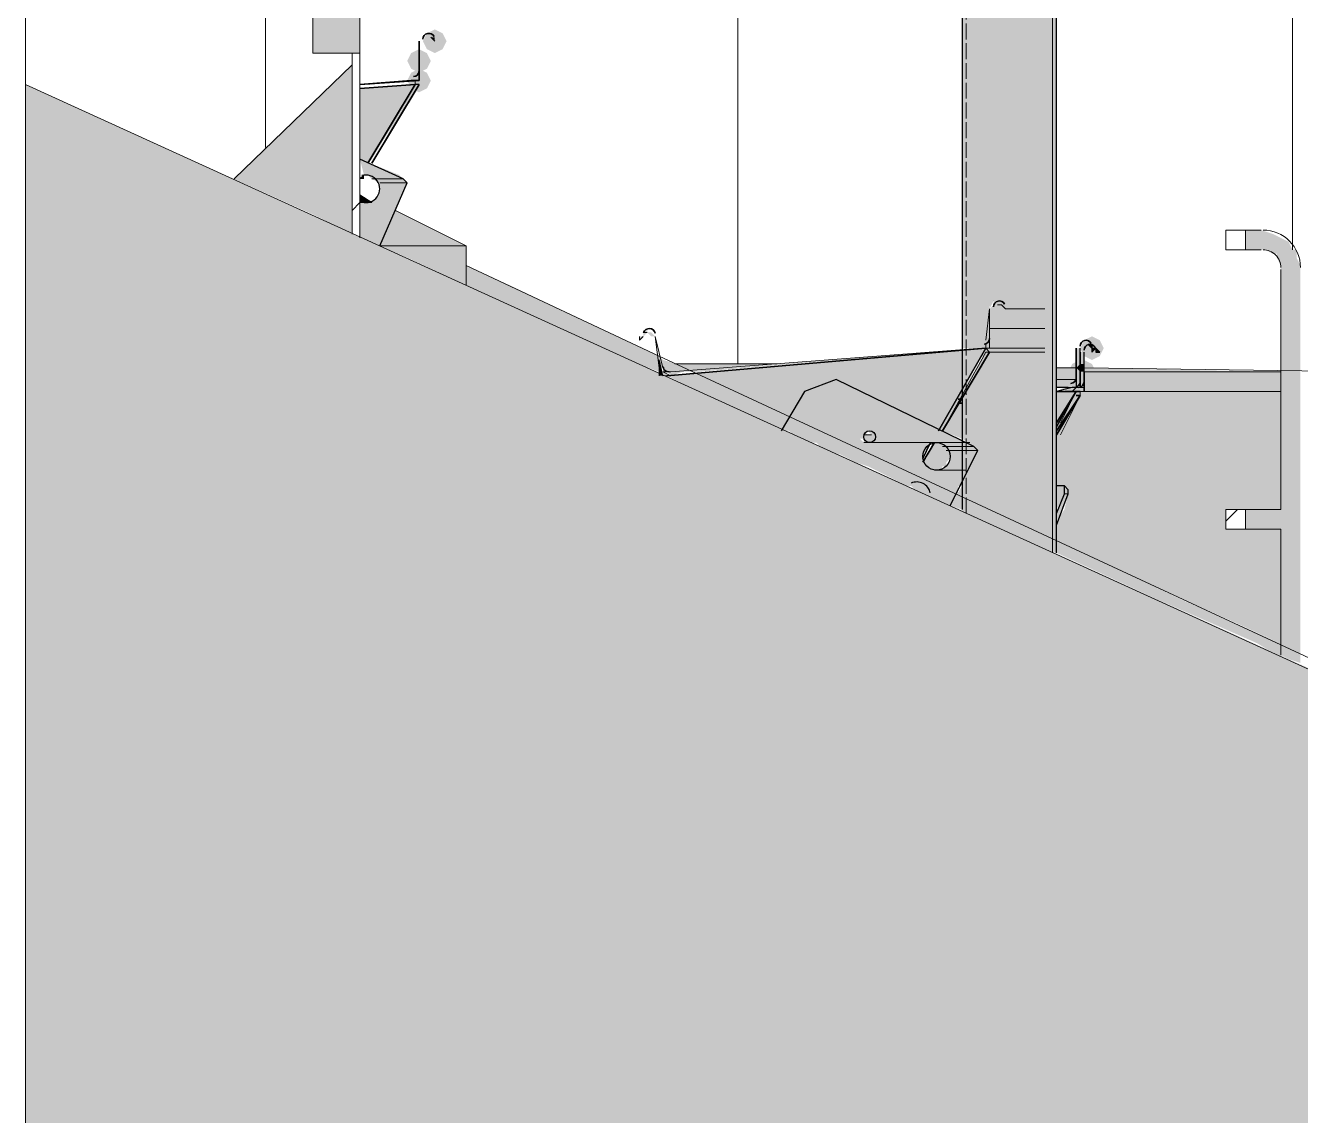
# Model space of a CAD drawing. Header units: millimetres. Extents: x -11345 to 411485, y -9810 to 73012.
# Drawn here: x 289930 to 291302, y 14903 to 16076 of the extents above; entities that cross this region are included whole.
import ezdxf

# ---------------------------------------------------------------- set-up
doc = ezdxf.new("R2010")
doc.units = ezdxf.units.MM
doc.linetypes.add('PDF_IMPORT', pattern=[1, 0.8, -0.2])
for name, color, linetype, true_color in [('PDF _Антураж', 7, 'Continuous', 0xb7c0ca), ('PDF _Несущие колонны', 7, 'Continuous', 0x787878), ('PDF _Обобщенные модели', 7, 'Continuous', 0xb5bcbf), ('PDF _Ограждение', 7, 'Continuous', 0x7f7f7f), ('PDF _Стены штриховка поверхности', 7, 'Continuous', 0xcacbcc)]:
    doc.layers.add(name, color=color, linetype=linetype, true_color=true_color)
for name, color, linetype in [('PDF _Витраж', 7, 'Continuous'), ('PDF _Крыша штриховка', 7, 'Continuous'), ('PDF _Лестницы', 7, 'Continuous'), ('PDF _Линии', 7, 'Continuous'), ('PDF _Стены наружные', 7, 'Continuous'), ('PDF _Стены отделка', 7, 'Continuous'), ('PDF _Узлы', 7, 'Continuous')]:
    doc.layers.add(name, color=color, linetype=linetype)

msp = doc.modelspace()

# ---------------------------------------------------------------- hatches: boundary and pattern name
at = {"layer": 'PDF _Антураж', "transparency": 33554687}
for color, points in [(256, [(290632.68351, 15711.82003), (290649.61567, 15703.35395), (290725.81036, 15711.82003)]), (7, [(291068.68646, 15707.58699), (291068.68646, 15711.82003), (291064.45343, 15711.82003), (291060.22039, 15707.58699), (291064.45343, 15703.35395), (291068.68646, 15703.35395)])]:
    msp.add_hatch(color=color, dxfattribs=at).paths.add_polyline_path(points)
h = msp.add_hatch(color=256, dxfattribs=at)
h.paths.add_polyline_path([(291064.45343, 15690.65484), (291064.45343, 15703.35395), (291060.22039, 15686.4218), (291060.22039, 15682.18876), (291064.45343, 15682.18876), (291064.45343, 15677.95572), (291039.0552, 15635.62534), (291039.0552, 15580.59584), (291051.75431, 15576.3628), (291051.75431, 15572.12976), (291047.52127, 15555.19761), (291039.0552, 15542.49849), (291039.0552, 15521.3333), (291149.11419, 15470.53684), (291280.33838, 15411.2743), (291280.33838, 15534.03242), (291221.07584, 15534.03242), (291221.07584, 15555.19761), (291280.33838, 15555.19761), (291280.33838, 15703.35395), (291068.68646, 15707.58699), (291068.68646, 15703.35395)])
h.paths.add_polyline_path([(291060.22039, 15707.58699), (291039.0552, 15707.58699), (291039.0552, 15686.4218), (291060.22039, 15686.4218)])
at = {"layer": 'PDF _Витраж', "true_color": 0x383e42, "transparency": 33554559}
msp.add_hatch(color=250, dxfattribs=at).paths.add_polyline_path([(290289.80741, 16985.96457), (290239.01095, 16985.96457), (290239.01095, 16935.16811), (290264.40918, 16935.16811), (290264.40918, 16097.02652), (290239.01095, 16097.02652), (290239.01095, 16046.23006), (290289.80741, 16046.23006)])
at = {"layer": 'PDF _Лестницы', "true_color": 0xa0a8af, "transparency": 33554559}
msp.add_hatch(color=253, dxfattribs=at).paths.add_polyline_path([(290281.34133, 15851.51029), (290281.34133, 16033.53094), (290154.35018, 15910.77283), (290239.01095, 15872.67548)])
at = {"layer": 'PDF _Линии', "transparency": 33554559}
for points in [[(290382.93425, 16058.92917), (290378.70121, 16067.39525), (290370.23514, 16071.62829), (290361.76906, 16067.39525), (290357.53602, 16058.92917), (290361.76906, 16050.46309), (290370.23514, 16046.23006), (290378.70121, 16050.46309)], [(290366.0021, 16037.76398), (290361.76906, 16046.23006), (290353.30298, 16050.46309), (290344.83691, 16046.23006), (290340.60387, 16037.76398), (290344.83691, 16029.2979), (290353.30298, 16025.06486), (290361.76906, 16029.2979)], [(290366.0021, 16016.59879), (290361.76906, 16025.06486), (290353.30298, 16029.2979), (290344.83691, 16025.06486), (290340.60387, 16016.59879), (290344.83691, 16008.13271), (290353.30298, 16003.89967), (290361.76906, 16008.13271)], [(290366.0021, 16016.59879), (290361.76906, 16025.06486), (290353.30298, 16029.2979), (290344.83691, 16025.06486), (290340.60387, 16016.59879), (290344.83691, 16008.13271), (290353.30298, 16003.89967), (290361.76906, 16008.13271)], [(290979.79266, 15728.75218), (290975.55962, 15737.21826), (290967.09354, 15741.4513), (290958.62747, 15737.21826), (290954.39443, 15728.75218), (290958.62747, 15720.2861), (290967.09354, 15716.05307), (290975.55962, 15720.2861)], [(290979.79266, 15728.75218), (290975.55962, 15737.21826), (290967.09354, 15741.4513), (290958.62747, 15737.21826), (290954.39443, 15728.75218), (290958.62747, 15720.2861), (290967.09354, 15716.05307), (290975.55962, 15720.2861)], [(290979.79266, 15728.75218), (290975.55962, 15737.21826), (290967.09354, 15741.4513), (290958.62747, 15737.21826), (290954.39443, 15728.75218), (290958.62747, 15720.2861), (290967.09354, 15716.05307), (290975.55962, 15720.2861)], [(290979.79266, 15728.75218), (290975.55962, 15737.21826), (290967.09354, 15741.4513), (290958.62747, 15737.21826), (290954.39443, 15728.75218), (290958.62747, 15720.2861), (290967.09354, 15716.05307), (290975.55962, 15720.2861)], [(291089.85166, 15728.75218), (291085.61862, 15737.21826), (291077.15254, 15741.4513), (291068.68646, 15737.21826), (291064.45343, 15728.75218), (291068.68646, 15720.2861), (291077.15254, 15716.05307), (291085.61862, 15720.2861)], [(291077.15254, 15703.35395), (291072.9195, 15711.82003), (291064.45343, 15716.05307), (291055.98735, 15711.82003), (291051.75431, 15703.35395), (291055.98735, 15694.88787), (291064.45343, 15690.65484), (291072.9195, 15694.88787)], [(291081.38558, 15703.35395), (291077.15254, 15711.82003), (291068.68646, 15716.05307), (291060.22039, 15711.82003), (291055.98735, 15703.35395), (291060.22039, 15694.88787), (291068.68646, 15690.65484), (291077.15254, 15694.88787)], [(290950.16139, 15677.95572), (290945.92835, 15686.4218), (290937.46228, 15690.65484), (290928.9962, 15686.4218), (290924.76316, 15677.95572), (290928.9962, 15669.48964), (290937.46228, 15665.25661), (290945.92835, 15669.48964)], [(291072.9195, 15686.4218), (291068.68646, 15694.88787), (291060.22039, 15699.12091), (291051.75431, 15694.88787), (291047.52127, 15686.4218), (291051.75431, 15677.95572), (291060.22039, 15673.72268), (291068.68646, 15677.95572)], [(291072.9195, 15686.4218), (291068.68646, 15694.88787), (291060.22039, 15699.12091), (291051.75431, 15694.88787), (291047.52127, 15686.4218), (291051.75431, 15677.95572), (291060.22039, 15673.72268), (291068.68646, 15677.95572)], [(291072.9195, 15686.4218), (291068.68646, 15694.88787), (291060.22039, 15699.12091), (291051.75431, 15694.88787), (291047.52127, 15686.4218), (291051.75431, 15677.95572), (291060.22039, 15673.72268), (291068.68646, 15677.95572)], [(291072.9195, 15686.4218), (291068.68646, 15694.88787), (291060.22039, 15699.12091), (291051.75431, 15694.88787), (291047.52127, 15686.4218), (291051.75431, 15677.95572), (291060.22039, 15673.72268), (291068.68646, 15677.95572)], [(291072.9195, 15682.18876), (291068.68646, 15690.65484), (291060.22039, 15694.88787), (291051.75431, 15690.65484), (291047.52127, 15682.18876), (291051.75431, 15673.72268), (291060.22039, 15669.48964), (291068.68646, 15673.72268)], [(291077.15254, 15682.18876), (291072.9195, 15690.65484), (291064.45343, 15694.88787), (291055.98735, 15690.65484), (291051.75431, 15682.18876), (291055.98735, 15673.72268), (291064.45343, 15669.48964), (291072.9195, 15673.72268)], [(291077.15254, 15682.18876), (291072.9195, 15690.65484), (291064.45343, 15694.88787), (291055.98735, 15690.65484), (291051.75431, 15682.18876), (291055.98735, 15673.72268), (291064.45343, 15669.48964), (291072.9195, 15673.72268)], [(291077.15254, 15677.95572), (291072.9195, 15686.4218), (291064.45343, 15690.65484), (291055.98735, 15686.4218), (291051.75431, 15677.95572), (291055.98735, 15669.48964), (291064.45343, 15665.25661), (291072.9195, 15669.48964)]]:
    msp.add_hatch(color=256, dxfattribs=at).paths.add_polyline_path(points)
at = {"layer": 'PDF _Несущие колонны', "transparency": 33554559}
h = msp.add_hatch(color=256, dxfattribs=at)
h.paths.add_polyline_path([(290967.09354, 15732.98522), (290962.86051, 15732.98522), (290962.86051, 15724.51914), (290950.16139, 15699.12091), (290937.46228, 15677.95572), (290937.46228, 15631.3923), (290950.16139, 15622.92622), (290954.39443, 15618.69318), (290950.16139, 15610.22711), (290937.46228, 15584.82888), (290937.46228, 15550.96457), (290950.16139, 15546.73153), (291009.42393, 15521.3333), (291026.35608, 15512.86722), (291039.0552, 15508.63419), (291039.0552, 17853.73743), (290937.46228, 17853.73743), (290937.46228, 15728.75218), (290958.62747, 15728.75218), (290962.86051, 15732.98522), (290962.86051, 15737.21826), (290967.09354, 15775.3156), (290967.09354, 15779.54864), (290971.32658, 15779.54864), (290971.32658, 15775.3156), (290967.09354, 15771.08256)])
h.paths.add_polyline_path([(290979.79266, 15771.08256), (290979.79266, 15775.3156), (290984.0257, 15771.08256)], flags=0)
at = {"layer": 'PDF _Обобщенные модели', "true_color": 0x7f7f7f, "transparency": 33554559}
for points in [[(290370.23514, 16063.16221), (290366.0021, 16063.16221), (290370.23514, 16058.92917)], [(290294.04045, 15910.77283), (290294.04045, 15915.00587), (290289.80741, 15910.77283)], [(290615.75136, 15699.12091), (290611.51832, 15716.05307), (290611.51832, 15699.12091)], [(291047.52127, 15580.59584), (291039.0552, 15580.59584), (291039.0552, 15555.19761), (291047.52127, 15572.12976), (291039.0552, 15550.96457), (291039.0552, 15542.49849), (291043.28823, 15550.96457), (291051.75431, 15572.12976), (291051.75431, 15576.3628)]]:
    msp.add_hatch(color=8, dxfattribs=at).paths.add_polyline_path(points)
h = msp.add_hatch(color=8, dxfattribs=at)
h.paths.add_polyline_path([(290298.8782, 15928.3097), (290302.50652, 15931.93802), (290325.78823, 15970.03537), (290302.50652, 15927.70498), (290353.30298, 16012.36575), (290349.06995, 16012.36575), (290289.80741, 16008.13271), (290289.80741, 15931.93802), (290294.04045, 15915.00587), (290298.27348, 15915.00587), (290302.50652, 15910.77283), (290310.9726, 15906.53979), (290310.9726, 15898.07371), (290306.73956, 15889.60764), (290302.50652, 15885.3746), (290289.80741, 15885.3746), (290289.80741, 15847.27725), (290306.73956, 15838.81118), (290310.9726, 15838.81118), (290315.20564, 15847.27725), (290332.13779, 15885.3746), (290332.13779, 15889.60764), (290336.37083, 15898.07371), (290340.60387, 15906.53979), (290336.37083, 15910.77283), (290332.13779, 15915.00587)])
h.paths.add_polyline_path([(290302.50652, 16012.36575), (290323.67172, 16014.48227), (290353.30298, 16016.59879), (290336.37083, 16016.59879), (290289.80741, 16012.36575)])
h = msp.add_hatch(color=8, dxfattribs=at)
h.paths.add_polyline_path([(290594.58617, 15741.4513), (290590.35313, 15741.4513), (290590.35313, 15737.21826)])
h.paths.add_polyline_path([(290598.81921, 15745.68433), (290598.81921, 15749.91737), (290594.58617, 15745.68433), (290594.58617, 15741.4513)])
h.paths.add_polyline_path([(290603.05225, 15745.68433), (290598.81921, 15745.68433), (290603.05225, 15741.4513), (290607.28528, 15741.4513)])
h.paths.add_polyline_path([(290895.13189, 15605.99407), (290895.13189, 15614.46014), (290899.36493, 15618.69318), (290903.59797, 15627.15926), (290907.83101, 15627.15926), (290903.59797, 15622.92622), (290903.59797, 15618.69318), (290899.36493, 15610.22711)])
h.paths.add_polyline_path([(290827.40328, 15682.18876), (290899.36493, 15648.32445), (290901.48145, 15646.91344)], flags=0)
h.paths.add_polyline_path([(290840.10239, 15635.62534), (290835.86936, 15635.62534), (290833.75284, 15637.74186), (290835.86936, 15639.85838)], flags=0)
h.paths.add_polyline_path([(290831.63632, 15627.15926), (290827.40328, 15631.3923), (290831.63632, 15631.3923)], flags=0)
h.paths.add_polyline_path([(290916.29708, 15597.52799), (290916.29708, 15601.76103), (290920.53012, 15601.76103), (290920.53012, 15605.99407), (290924.76316, 15610.22711), (290920.53012, 15601.76103)], flags=0)
h.paths.add_polyline_path([(290903.59797, 15567.89672), (290924.76316, 15559.43065), (290928.9962, 15567.89672), (290931.11272, 15570.01324), (290924.76316, 15559.43065), (290937.46228, 15555.19761), (290937.46228, 15580.59584), (290933.22924, 15573.54077), (290933.22924, 15580.59584), (290937.46228, 15580.59584), (290941.69531, 15597.52799), (290945.92835, 15601.76103), (290954.39443, 15618.69318), (290945.92835, 15627.15926), (290941.69531, 15627.15926), (290933.22924, 15631.3923), (290924.76316, 15635.62534), (290923.35215, 15637.03635), (290937.46228, 15631.3923), (290937.46228, 15669.48964), (290933.22924, 15669.48964), (290916.29708, 15639.85838), (290962.86051, 15724.51914), (290937.46228, 15682.18876), (290913.00472, 15641.42617), (290912.87809, 15641.48647), (290916.29708, 15648.32445), (290937.46228, 15682.18876), (290941.69531, 15694.88787), (290945.92835, 15699.12091), (290962.64343, 15728.37229), (290967.09354, 15728.75218), (290962.86051, 15728.75218), (290625.699, 15699.61477), (290636.91655, 15703.35395), (290619.9844, 15703.35395), (290623.88072, 15699.45763), (290619.9844, 15699.12091), (290628.45048, 15694.88787), (290653.84871, 15682.18876), (290725.81036, 15648.32445), (290742.74251, 15639.85838), (290751.20859, 15639.85838), (290755.44163, 15635.62534), (290763.9077, 15631.3923), (290772.37378, 15627.15926), (290780.83986, 15627.15926), (290789.30593, 15618.69318), (290806.23809, 15614.46014), (290823.17024, 15605.99407), (290835.86936, 15601.76103), (290844.33543, 15597.52799), (290878.19974, 15580.59584), (290882.43278, 15580.59584), (290886.66582, 15576.3628), (290899.36493, 15567.89672)], flags=0)
h.paths.add_polyline_path([(290979.79266, 15771.08256), (290984.0257, 15771.08256), (290979.79266, 15775.3156)])
h.paths.add_polyline_path([(290979.79266, 15779.54864), (290971.32658, 15779.54864), (290975.55962, 15775.3156), (290979.79266, 15775.3156)])
h.paths.add_polyline_path([(290967.09354, 15779.54864), (290967.09354, 15771.08256), (290971.32658, 15779.54864)])
h.paths.add_polyline_path([(290962.86051, 15737.21826), (290962.86051, 15732.98522), (290967.09354, 15732.98522), (290967.09354, 15771.08256)])
h.paths.add_polyline_path([(290962.86051, 15728.75218), (290962.86051, 15732.98522), (290958.62747, 15728.75218), (290636.91655, 15703.35395), (290653.84871, 15703.35395)])
h = msp.add_hatch(color=8, dxfattribs=at)
h.paths.add_polyline_path([(291081.38558, 15724.51914), (291085.61862, 15724.51914), (291081.38558, 15728.75218)])
h.paths.add_polyline_path([(291072.9195, 15732.98522), (291077.15254, 15728.75218), (291077.15254, 15732.98522)])
h.paths.add_polyline_path([(291081.38558, 15728.75218), (291077.15254, 15728.75218), (291077.15254, 15724.51914)])
h = msp.add_hatch(color=8, dxfattribs=at)
h.paths.add_polyline_path([(291039.0552, 15682.18876), (291055.98735, 15686.4218), (291047.52127, 15686.4218)])
h.paths.add_polyline_path([(291064.45343, 15677.95572), (291060.22039, 15677.95572), (291049.63779, 15661.02357), (291060.22039, 15682.18876), (291060.22039, 15686.4218), (291051.75431, 15682.18876), (291039.0552, 15682.18876), (291039.0552, 15639.85838), (291043.28823, 15644.09141)])
h.paths.add_polyline_path([(291043.28823, 15635.62534), (291064.45343, 15677.95572), (291039.0552, 15635.62534)])
h.paths.add_polyline_path([(291060.22039, 15690.65484), (291068.68646, 15690.65484), (291068.68646, 15724.51914), (291064.45343, 15724.51914), (291064.45343, 15728.75218), (291060.22039, 15728.75218)])
at = {"layer": 'PDF _Ограждение', "true_color": 0xb5bcbf, "transparency": 33554559}
for points in [[(290302.50652, 15885.3746), (290289.80741, 15893.84068), (290289.80741, 15885.3746)], [(290404.09944, 15838.81118), (290327.90475, 15876.90852), (290310.9726, 15838.81118), (290340.60387, 15826.11206), (290404.09944, 15796.48079)]]:
    msp.add_hatch(color=9, dxfattribs=at).paths.add_polyline_path(points)
at = {"layer": 'PDF _Ограждение', "true_color": 0xa0a8af, "transparency": 33554559}
msp.add_hatch(color=253, dxfattribs=at).paths.add_polyline_path([(291259.17319, 15855.74333), (291242.24104, 15855.74333), (291242.24104, 15834.57814), (291263.40623, 15834.57814), (291271.87231, 15830.3451), (291276.10534, 15830.3451), (291276.10534, 15826.11206), (291280.33838, 15817.64599), (291280.33838, 15555.19761), (291242.24104, 15555.19761), (291242.24104, 15534.03242), (291280.33838, 15534.03242), (291280.33838, 15398.57519), (291288.80446, 15394.34215), (291301.50357, 15390.10911), (291301.50357, 15817.64599), (291297.27054, 15826.11206), (291297.27054, 15834.57814), (291293.0375, 15834.57814), (291288.80446, 15843.04422), (291280.33838, 15847.27725), (291271.87231, 15851.51029)])
at = {"layer": 'PDF _Ограждение', "true_color": 0xb6c1cb, "transparency": 33554559}
h = msp.add_hatch(color=9, dxfattribs=at)
h.paths.add_polyline_path([(290624.21744, 15699.12091), (290615.75136, 15703.35395), (290615.75136, 15699.12091)])
h.paths.add_polyline_path([(290450.66287, 15796.48079), (290404.09944, 15817.64599), (290404.09944, 15796.48079), (290569.18794, 15720.2861), (290577.65402, 15716.05307), (290611.51832, 15703.35395), (290611.51832, 15707.58699), (290615.75136, 15707.58699), (290615.75136, 15703.35395), (290649.61567, 15703.35395), (290645.38263, 15707.58699), (290615.75136, 15716.05307), (290611.51832, 15720.2861)])
msp.add_hatch(color=9, dxfattribs=at).paths.add_polyline_path([(291068.68646, 15508.63419), (291039.0552, 15521.3333), (291039.0552, 15508.63419), (291149.11419, 15457.83773), (291254.94015, 15411.2743), (291276.10534, 15398.57519), (291280.33838, 15398.57519), (291280.33838, 15411.2743), (291174.51242, 15457.83773)])
at = {"layer": 'PDF _Узлы', "true_color": 0x939393, "transparency": 33554687}
msp.add_hatch(color=252, dxfattribs=at).paths.add_polyline_path([(291995.72186, 15072.63124), (289929.99915, 16012.36575), (289929.99915, 8922.02652), (290103.55372, 8866.99702), (289929.99915, 8697.67548), (289929.99915, -1889.15342), (298916.73956, -1774.86139), (298916.73956, 2889.94687), (299399.30593, 2826.4513), (299399.30593, 2898.41295), (298205.58912, 3059.2684), (296423.47997, 3351.34805), (295970.54487, 3427.54274), (295970.54487, 3351.34805), (295403.31773, 3427.54274), (291436.9608, 3948.20646), (291436.9608, 15072.63124), (291521.62157, 15030.30085), (292084.61567, 14755.15336), (292084.61567, 15030.30085)])

# ---------------------------------------------------------------- linework, layer by layer
at = {"layer": 'PDF _Антураж', "color": 7, "lineweight": 18}
for points in [[(290738.50947, 15711.82003), (290628.45048, 15711.82003)], [(291060.22039, 15707.58699), (291039.0552, 15707.58699)]]:
    msp.add_lwpolyline(points, dxfattribs=at)
at = {"layer": 'PDF _Антураж', "lineweight": 0}
for points in [[(291060.22039, 15707.58699), (291051.75431, 15707.58699), (291060.22039, 15707.58699)], [(291060.22039, 15694.88787), (291039.0552, 15694.88787), (291060.22039, 15694.88787)], [(291064.45343, 15703.35395), (291064.45343, 15703.35395), (291064.45343, 15703.35395)], [(291064.45343, 15703.35395), (291064.45343, 15703.35395), (291064.45343, 15703.35395)], [(291064.45343, 15686.4218), (291064.45343, 15703.35395), (291064.45343, 15686.4218)], [(291064.45343, 15690.65484), (291064.45343, 15690.65484), (291064.45343, 15690.65484)], [(291064.45343, 15690.65484), (291064.45343, 15690.65484), (291064.45343, 15690.65484)], [(291280.33838, 15703.35395), (291068.68646, 15703.35395), (291280.33838, 15703.35395)], [(291068.68646, 15703.35395), (291068.68646, 15703.35395), (291068.68646, 15703.35395)], [(291068.68646, 15703.35395), (291068.68646, 15703.35395), (291068.68646, 15703.35395)], [(291068.68646, 15690.65484), (291068.68646, 15703.35395), (291068.68646, 15690.65484)], [(290937.46228, 15677.95572), (290937.46228, 15677.95572), (290937.46228, 15677.95572)], [(290937.46228, 15677.95572), (290937.46228, 15677.95572), (290937.46228, 15677.95572)], [(290937.46228, 15677.95572), (290937.46228, 15677.95572), (290937.46228, 15677.95572)], [(291068.68646, 15686.4218), (291051.75431, 15686.4218), (291068.68646, 15686.4218)], [(291280.33838, 15682.18876), (291060.22039, 15682.18876), (291280.33838, 15682.18876)], [(291280.33838, 15682.18876), (291064.45343, 15682.18876), (291280.33838, 15682.18876)], [(291280.33838, 15682.18876), (291068.68646, 15682.18876), (291280.33838, 15682.18876)]]:
    msp.add_lwpolyline(points, dxfattribs=at)
for points in [[(291064.45343, 15707.58699), (291064.45343, 15707.58699), (291064.45343, 15707.58699)], [(290649.61567, 15703.35395), (290649.61567, 15703.35395), (290649.61567, 15703.35395)], [(290937.46228, 15677.95572), (290937.46228, 15677.95572), (290937.46228, 15677.95572)], [(291060.22039, 15686.4218), (291060.22039, 15686.4218), (291060.22039, 15686.4218)], [(291060.22039, 15682.18876), (291060.22039, 15682.18876), (291060.22039, 15682.18876)], [(291060.22039, 15682.18876), (291060.22039, 15682.18876), (291060.22039, 15682.18876)]]:
    msp.add_lwpolyline(points, close=True, dxfattribs=at)
at = {"layer": 'PDF _Антураж', "color": 7, "lineweight": 18, "ltscale": 11.76948}
msp.add_lwpolyline([(297206.59207, 15622.92622), (291068.68646, 15707.58699)], dxfattribs=at)
at = {"layer": 'PDF _Витраж', "lineweight": 18}
msp.add_lwpolyline([(290289.80741, 16046.23006), (290289.80741, 16097.02652), (290239.01095, 16097.02652), (290239.01095, 16046.23006)], close=True, dxfattribs=at)
at = {"layer": 'PDF _Крыша штриховка', "lineweight": 9}
for points in [[(290696.17909, 15711.82003), (290696.17909, 17824.10616), (290696.17909, 17853.73743)], [(291293.0375, 15834.57814), (291293.0375, 17633.61944)]]:
    msp.add_lwpolyline(points, dxfattribs=at)
at = {"layer": 'PDF _Лестницы', "lineweight": 9}
msp.add_lwpolyline([(290154.35018, 15910.77283), (290281.34133, 16033.53094)], dxfattribs=at)
at = {"layer": 'PDF _Линии', "lineweight": 30, "ltscale": 21.250602}
msp.add_lwpolyline([(290937.46228, 17853.73743), (290937.46228, 15555.19761)], dxfattribs=at)
at = {"layer": 'PDF _Линии', "lineweight": 30}
for points in [[(291039.0552, 15508.63419), (291039.0552, 17853.73743)], [(290344.83691, 16016.59879), (290289.80741, 16012.36575)], [(290353.30298, 16012.36575), (290302.50652, 15927.70498), (290353.30298, 16012.36575), (290349.06995, 16012.36575), (290298.27348, 15927.70498), (290349.06995, 16012.36575), (290289.80741, 16008.13271), (290349.06995, 16012.36575)], [(290353.30298, 16016.59879), (290353.30298, 16016.59879)], [(290310.9726, 15838.81118), (290340.60387, 15906.53979), (290336.37083, 15910.77283), (290289.80741, 15931.93802)], [(291072.9195, 15732.98522), (291077.15254, 15728.75218), (291077.15254, 15724.51914), (291081.38558, 15728.75218), (291077.15254, 15732.98522), (291077.15254, 15728.75218)], [(290967.09354, 15724.51914), (290916.29708, 15639.85838), (290967.09354, 15724.51914), (290962.86051, 15728.75218), (290912.06405, 15639.85838), (290962.86051, 15728.75218), (290619.9844, 15699.12091), (290962.86051, 15728.75218)], [(290967.09354, 15728.75218), (290967.09354, 15728.75218)], [(290967.09354, 15728.75218), (290967.09354, 15728.75218)], [(290967.09354, 15728.75218), (290967.09354, 15728.75218)], [(290967.09354, 15728.75218), (290967.09354, 15728.75218)], [(291060.22039, 15728.75218), (291060.22039, 15694.88787), (291060.22039, 15728.75218), (291060.22039, 15690.65484), (291060.22039, 15686.4218), (291055.98735, 15682.18876)], [(291064.45343, 15724.51914), (291064.45343, 15690.65484), (291064.45343, 15728.75218)], [(291068.68646, 15690.65484), (291068.68646, 15724.51914)], [(290924.76316, 15559.43065), (290954.39443, 15618.69318), (290950.16139, 15622.92622), (290802.00505, 15694.88787), (290768.14074, 15682.18876), (290742.74251, 15639.85838)], [(291060.22039, 15703.35395), (291060.22039, 15686.4218), (291055.98735, 15682.18876), (291039.0552, 15682.18876), (291060.22039, 15682.18876), (291064.45343, 15682.18876), (291060.22039, 15682.18876), (291039.0552, 15644.09141), (291060.22039, 15682.18876), (291039.0552, 15648.32445), (291060.22039, 15682.18876)], [(291060.22039, 15686.4218), (291055.98735, 15686.4218), (291039.0552, 15682.18876)], [(291051.75431, 15686.4218), (291039.0552, 15686.4218)], [(291060.22039, 15686.4218), (291060.22039, 15686.4218)], [(291060.22039, 15686.4218), (291060.22039, 15686.4218)], [(291060.22039, 15686.4218), (291060.22039, 15686.4218)], [(291064.45343, 15682.18876), (291064.45343, 15682.18876)], [(290937.46228, 15673.72268), (290933.22924, 15673.72268)], [(291039.0552, 15550.96457), (291047.52127, 15572.12976), (291047.52127, 15580.59584), (291039.0552, 15580.59584)], [(291039.0552, 15538.26545), (291051.75431, 15572.12976), (291051.75431, 15576.3628), (291047.52127, 15580.59584)]]:
    msp.add_lwpolyline(points, dxfattribs=at)
for points in [[(290369.44454, 16064.11506, 0.767237147), (290357.53701, 16061.1674, -0.767237147)], [(290347.49599, 16020.85456, 0.3837460493), (290353.30195, 16027.05943, -0.3837460493)], [(290983.2351, 15776.26845, 0.7672371469), (290971.32757, 15773.3208, -0.7672371469)], [(290607.17057, 15744.76869, 0.7674318565), (290594.93748, 15745.64488, -0.7674318565)], [(290961.43124, 15733.02242, 0.3772870913), (290967.09251, 15739.21283, -0.3772870913)], [(291076.36194, 15733.93807, 0.7672371471), (291064.45442, 15730.99041, -0.7672371471)], [(291080.59498, 15729.70503, 0.7672371474), (291068.68746, 15726.75737, -0.7672371474)], [(290615.86608, 15708.50263, 0.3797285131), (290622.54841, 15703.37048, -0.3797285131)], [(291054.4134, 15690.67757, 0.3837460493), (291060.21935, 15696.88244, -0.3837460493)], [(291058.64643, 15686.44453, 0.3837460495), (291064.45239, 15692.6494, -0.3837460495)]]:
    msp.add_lwpolyline(points, format="xyb", close=True, dxfattribs=at)
for points in [[(290366.0021, 16063.16221), (290370.23514, 16058.92917)], [(290353.30298, 16025.06486), (290353.30298, 16058.92917)], [(290344.83691, 16016.59879), (290289.80741, 16012.36575), (290353.30298, 16016.59879), (290353.30298, 16037.76398), (290353.30298, 16016.59879)], [(290294.04045, 15915.00587), (290289.80741, 15910.77283)], [(291081.38558, 15728.75218), (291081.38558, 15724.51914), (291085.61862, 15724.51914)], [(291064.45343, 15686.4218), (291064.45343, 15703.35395)], [(291068.68646, 15682.18876), (291068.68646, 15703.35395)], [(291060.22039, 15682.18876), (291039.0552, 15682.18876)], [(291039.0552, 15639.85838), (291064.45343, 15677.95572), (291060.22039, 15677.95572), (291064.45343, 15677.95572), (291039.0552, 15635.62534), (291064.45343, 15677.95572)], [(290937.46228, 15673.72268), (290933.22924, 15673.72268)], [(290933.22924, 15669.48964), (290937.46228, 15669.48964)], [(290907.83101, 15627.15926), (290895.13189, 15605.99407)], [(290903.59797, 15627.15926), (290895.13189, 15610.22711)]]:
    msp.add_lwpolyline(points, close=True, dxfattribs=at)
at = {"layer": 'PDF _Линии', "lineweight": 9}
msp.add_lwpolyline([(289929.99915, -1889.15342), (298916.73956, -1774.86139), (298916.73956, 2889.94687), (299399.30593, 2826.4513), (299399.30593, 2898.41295), (298205.58912, 3059.2684), (295970.54487, 3427.54274), (295970.54487, 3351.34805), (291436.9608, 3948.20646), (291436.9608, 15072.63124), (292084.61567, 14755.15336), (292084.61567, 15030.30085), (289929.99915, 16012.36575)], dxfattribs=at)
at = {"layer": 'PDF _Линии', "lineweight": 30}
msp.add_lwpolyline([(291063.19674, 15686.47967, 0.3694500477), (291068.68543, 15692.6494, -0.2494044502), (291065.78555, 15687.44079)], format="xyb", dxfattribs=at)
for centre, radius in [((290837.98717, 15633.50879), 6.35074), ((290909.94859, 15612.34373), 14.81673)]:
    msp.add_circle(centre, radius, dxfattribs=at)
for centre, radius, start, end in [((290296.15546, 15900.19205), 14.81783, 253.02932078, 107.03104226), ((291070.80327, 15730.86821), 6.35003, 28.91028419, 178.89732407), ((291070.80327, 15730.86821), 6.35003, 28.91028419, 178.89732407), ((290888.77905, 15570.01119), 14.81965, 11.67568318, 114.40091192)]:
    msp.add_arc(centre, radius, start, end, dxfattribs=at)
at = {"layer": 'PDF _Несущие колонны', "color": 7, "linetype": 'PDF_IMPORT', "lineweight": 18, "ltscale": 21.250602}
msp.add_lwpolyline([(290941.69531, 15550.96457), (290941.69531, 17853.73743)], dxfattribs=at)
at = {"layer": 'PDF _Несущие колонны', "color": 7, "lineweight": 18}
msp.add_lwpolyline([(291034.82216, 15508.63419), (291034.82216, 17853.73743)], dxfattribs=at)
at = {"layer": 'PDF _Несущие колонны', "lineweight": 0}
for points in [[(290971.32658, 15779.54864), (290971.32658, 15779.54864), (290971.32658, 15779.54864)], [(290967.09354, 15732.98522), (290967.09354, 15732.98522), (290967.09354, 15732.98522)], [(290950.16139, 15622.92622), (290950.16139, 15622.92622), (290950.16139, 15622.92622)], [(290950.16139, 15546.73153), (290950.16139, 15546.73153), (290950.16139, 15546.73153)], [(291039.0552, 15508.63419), (291039.0552, 15508.63419), (291039.0552, 15508.63419)]]:
    msp.add_lwpolyline(points, close=True, dxfattribs=at)
for points in [[(291026.35608, 15771.08256), (290984.0257, 15771.08256), (291026.35608, 15771.08256)], [(291026.35608, 15749.91737), (290967.09354, 15749.91737), (291026.35608, 15749.91737)], [(291026.35608, 15728.75218), (290962.86051, 15728.75218), (291026.35608, 15728.75218)], [(291026.35608, 15724.51914), (290962.86051, 15724.51914), (291026.35608, 15724.51914)], [(291026.35608, 15728.75218), (290967.09354, 15728.75218), (291026.35608, 15728.75218)]]:
    msp.add_lwpolyline(points, dxfattribs=at)
at = {"layer": 'PDF _Обобщенные модели', "color": 7, "lineweight": 9}
for points in [[(290369.44454, 16064.11506, 0.767237147), (290357.53701, 16061.1674, -0.767237147)], [(290983.2351, 15776.26845, 0.7672371469), (290971.32757, 15773.3208, -0.7672371469)], [(290607.17057, 15744.76869, 0.7674318565), (290594.93748, 15745.64488, -0.7674318565)], [(290961.28655, 15733.00795, 0.3837460495), (290967.09251, 15739.21283, -0.3837460495)], [(291076.32216, 15734.00834, 0.7621940294), (291064.45416, 15730.98972, -0.7672371471)], [(291080.59498, 15729.70503, 0.7672371474), (291068.68746, 15726.75737, -0.7672371474)]]:
    msp.add_lwpolyline(points, format="xyb", close=True, dxfattribs=at)
at = {"layer": 'PDF _Обобщенные модели', "color": 8, "lineweight": 0, "true_color": 0x7f7f7f}
for points in [[(290353.30298, 16058.92917), (290353.30298, 16058.92917), (290353.30298, 16058.92917)], [(290370.23514, 16058.92917), (290370.23514, 16058.92917), (290370.23514, 16058.92917)], [(290298.27348, 15927.70498), (290298.27348, 15927.70498), (290298.27348, 15927.70498)], [(290598.81921, 15745.68433), (290594.58617, 15745.68433), (290598.81921, 15745.68433)], [(290590.35313, 15737.21826), (290590.35313, 15737.21826), (290590.35313, 15737.21826)], [(290594.58617, 15741.4513), (290594.58617, 15741.4513), (290594.58617, 15741.4513)], [(290962.86051, 15732.98522), (290962.86051, 15732.98522), (290962.86051, 15732.98522)], [(290962.86051, 15724.51914), (290962.86051, 15724.51914), (290962.86051, 15724.51914)], [(291060.22039, 15728.75218), (291060.22039, 15728.75218), (291060.22039, 15728.75218)], [(291081.38558, 15728.75218), (291081.38558, 15728.75218), (291081.38558, 15728.75218)], [(290611.51832, 15716.05307), (290611.51832, 15716.05307), (290611.51832, 15716.05307)], [(290624.21744, 15699.12091), (290624.21744, 15699.12091), (290624.21744, 15699.12091)], [(291060.22039, 15703.35395), (291060.22039, 15703.35395), (291060.22039, 15703.35395)], [(290937.46228, 15677.95572), (290937.46228, 15677.95572), (290937.46228, 15677.95572)], [(291039.0552, 15682.18876), (291039.0552, 15682.18876), (291039.0552, 15682.18876)], [(291055.98735, 15686.4218), (291055.98735, 15686.4218), (291055.98735, 15686.4218)], [(291060.22039, 15682.18876), (291060.22039, 15682.18876), (291060.22039, 15682.18876)], [(291064.45343, 15677.95572), (291064.45343, 15677.95572), (291064.45343, 15677.95572)], [(290937.46228, 15673.72268), (290937.46228, 15673.72268), (290937.46228, 15673.72268)], [(290937.46228, 15673.72268), (290937.46228, 15673.72268), (290937.46228, 15673.72268)], [(290937.46228, 15673.72268), (290937.46228, 15673.72268), (290937.46228, 15673.72268)], [(290937.46228, 15673.72268), (290937.46228, 15673.72268), (290937.46228, 15673.72268)], [(291039.0552, 15644.09141), (291039.0552, 15644.09141), (291039.0552, 15644.09141)], [(291039.0552, 15639.85838), (291039.0552, 15639.85838), (291039.0552, 15639.85838)], [(290903.59797, 15627.15926), (290903.59797, 15627.15926), (290903.59797, 15627.15926)], [(290937.46228, 15631.3923), (290937.46228, 15631.3923), (290937.46228, 15631.3923)], [(290941.69531, 15597.52799), (290907.83101, 15597.52799), (290941.69531, 15597.52799)], [(290907.83101, 15597.52799), (290907.83101, 15597.52799), (290907.83101, 15597.52799)], [(290924.76316, 15559.43065), (290924.76316, 15559.43065), (290924.76316, 15559.43065)], [(290937.46228, 15555.19761), (290937.46228, 15555.19761), (290937.46228, 15555.19761)]]:
    msp.add_lwpolyline(points, close=True, dxfattribs=at)
at = {"layer": 'PDF _Обобщенные модели', "color": 7, "lineweight": 9}
for points in [[(290347.49599, 16020.85456, 0.3837460493), (290353.30195, 16027.05943, -0.3794421507), (290347.49599, 16020.85456)], [(290615.86608, 15708.50263, 0.3797285131), (290622.54841, 15703.37048, -0.3797285131), (290615.86608, 15708.50263, 0.3838485137), (290622.64348, 15703.37669, -0.3838485137), (290615.75136, 15707.58699), (290607.28528, 15741.4513), (290611.51832, 15707.58699)], [(291054.4134, 15690.67757, 0.3837460493), (291060.21935, 15696.88244, -0.3794421508), (291054.4134, 15690.67757)], [(291058.64643, 15686.44453, 0.3837460495), (291064.45239, 15692.6494, -0.3794421504), (291058.64643, 15686.44453)], [(291065.78555, 15687.44079, 0.2494044502), (291068.68543, 15692.6494, -0.3694500477), (291063.19674, 15686.47967)]]:
    msp.add_lwpolyline(points, format="xyb", dxfattribs=at)
at = {"layer": 'PDF _Обобщенные модели', "color": 8, "lineweight": 0, "true_color": 0x7f7f7f}
for points in [[(290353.30298, 16025.06486), (290353.30298, 16025.06486), (290353.30298, 16025.06486)], [(290289.80741, 16012.36575), (290289.80741, 16012.36575), (290289.80741, 16012.36575)], [(290289.80741, 16012.36575), (290289.80741, 16012.36575), (290289.80741, 16012.36575)], [(290289.80741, 16008.13271), (290289.80741, 16008.13271), (290289.80741, 16008.13271)], [(290353.30298, 16016.59879), (290353.30298, 16016.59879), (290353.30298, 16016.59879)], [(290302.50652, 15927.70498), (290302.50652, 15927.70498), (290302.50652, 15927.70498)], [(290302.50652, 15927.70498), (290302.50652, 15927.70498), (290302.50652, 15927.70498)], [(290302.50652, 15927.70498), (290302.50652, 15927.70498), (290302.50652, 15927.70498)], [(290289.80741, 15910.77283), (290289.80741, 15910.77283), (290289.80741, 15910.77283)], [(290289.80741, 15910.77283), (290289.80741, 15910.77283), (290289.80741, 15910.77283)], [(290336.37083, 15910.77283), (290302.50652, 15910.77283), (290336.37083, 15910.77283)], [(290340.60387, 15906.53979), (290310.9726, 15906.53979), (290340.60387, 15906.53979)], [(290979.79266, 15775.3156), (290975.55962, 15775.3156), (290979.79266, 15775.3156)], [(290967.09354, 15737.21826), (290967.09354, 15771.08256), (290967.09354, 15737.21826)], [(290962.86051, 15732.98522), (290962.86051, 15732.98522), (290962.86051, 15732.98522)], [(290962.86051, 15732.98522), (290962.86051, 15732.98522), (290962.86051, 15732.98522)], [(290962.86051, 15728.75218), (290962.86051, 15732.98522), (290962.86051, 15728.75218)], [(290916.29708, 15639.85838), (290962.86051, 15724.51914), (290916.29708, 15639.85838)], [(290967.09354, 15728.75218), (290967.09354, 15728.75218), (290967.09354, 15728.75218)], [(291077.15254, 15728.75218), (291077.15254, 15728.75218), (291077.15254, 15728.75218)], [(291077.15254, 15728.75218), (291077.15254, 15728.75218), (291077.15254, 15728.75218)], [(291081.38558, 15728.75218), (291077.15254, 15728.75218), (291081.38558, 15728.75218)], [(291077.15254, 15728.75218), (291077.15254, 15728.75218), (291077.15254, 15728.75218)], [(291077.15254, 15728.75218), (291077.15254, 15728.75218), (291077.15254, 15728.75218)], [(291077.15254, 15728.75218), (291077.15254, 15728.75218), (291077.15254, 15728.75218)], [(290615.75136, 15699.12091), (290611.51832, 15716.05307), (290615.75136, 15699.12091)], [(290615.75136, 15703.35395), (290615.75136, 15703.35395), (290615.75136, 15703.35395)], [(290615.75136, 15703.35395), (290615.75136, 15703.35395), (290615.75136, 15703.35395)], [(290624.21744, 15703.35395), (290615.75136, 15703.35395), (290624.21744, 15703.35395)], [(290615.75136, 15699.12091), (290615.75136, 15699.12091), (290615.75136, 15699.12091)], [(290619.9844, 15699.12091), (290619.9844, 15699.12091), (290619.9844, 15699.12091)], [(290619.9844, 15699.12091), (290619.9844, 15699.12091), (290619.9844, 15699.12091)], [(290619.9844, 15699.12091), (290619.9844, 15699.12091), (290619.9844, 15699.12091)], [(290619.9844, 15699.12091), (290619.9844, 15699.12091), (290619.9844, 15699.12091)], [(291060.22039, 15694.88787), (291060.22039, 15694.88787), (291060.22039, 15694.88787)], [(291039.0552, 15682.18876), (291039.0552, 15682.18876), (291039.0552, 15682.18876)], [(291039.0552, 15682.18876), (291039.0552, 15682.18876), (291039.0552, 15682.18876)], [(291039.0552, 15682.18876), (291039.0552, 15682.18876), (291039.0552, 15682.18876)], [(291039.0552, 15682.18876), (291039.0552, 15682.18876), (291039.0552, 15682.18876)], [(291039.0552, 15682.18876), (291039.0552, 15682.18876), (291039.0552, 15682.18876)], [(291039.0552, 15682.18876), (291039.0552, 15682.18876), (291039.0552, 15682.18876)], [(291039.0552, 15682.18876), (291039.0552, 15682.18876), (291039.0552, 15682.18876)], [(291039.0552, 15682.18876), (291039.0552, 15682.18876), (291039.0552, 15682.18876)], [(291043.28823, 15682.18876), (291060.22039, 15682.18876), (291043.28823, 15682.18876)], [(291043.28823, 15648.32445), (291060.22039, 15682.18876), (291043.28823, 15648.32445)], [(291043.28823, 15635.62534), (291064.45343, 15677.95572), (291043.28823, 15635.62534)], [(291055.98735, 15682.18876), (291055.98735, 15682.18876), (291055.98735, 15682.18876)], [(291060.22039, 15686.4218), (291060.22039, 15686.4218), (291060.22039, 15686.4218)], [(291060.22039, 15677.95572), (291060.22039, 15677.95572), (291060.22039, 15677.95572)], [(291060.22039, 15677.95572), (291060.22039, 15677.95572), (291060.22039, 15677.95572)], [(291060.22039, 15677.95572), (291060.22039, 15677.95572), (291060.22039, 15677.95572)], [(291064.45343, 15686.4218), (291064.45343, 15686.4218), (291064.45343, 15686.4218)], [(291068.68646, 15682.18876), (291068.68646, 15682.18876), (291068.68646, 15682.18876)], [(290933.22924, 15673.72268), (290933.22924, 15673.72268), (290933.22924, 15673.72268)], [(290933.22924, 15673.72268), (290933.22924, 15673.72268), (290933.22924, 15673.72268)], [(290933.22924, 15673.72268), (290933.22924, 15673.72268), (290933.22924, 15673.72268)], [(290933.22924, 15673.72268), (290933.22924, 15673.72268), (290933.22924, 15673.72268)], [(290933.22924, 15669.48964), (290933.22924, 15669.48964), (290933.22924, 15669.48964)], [(290840.10239, 15635.62534), (290831.63632, 15635.62534), (290840.10239, 15635.62534)], [(290916.29708, 15639.85838), (290916.29708, 15639.85838), (290916.29708, 15639.85838)], [(291039.0552, 15635.62534), (291039.0552, 15635.62534), (291039.0552, 15635.62534)], [(291039.0552, 15635.62534), (291039.0552, 15635.62534), (291039.0552, 15635.62534)], [(290835.86936, 15627.15926), (290831.63632, 15627.15926), (290835.86936, 15627.15926)], [(290945.92835, 15627.15926), (290835.86936, 15627.15926), (290945.92835, 15627.15926)], [(290835.86936, 15627.15926), (290835.86936, 15627.15926), (290835.86936, 15627.15926)], [(290950.16139, 15622.92622), (290916.29708, 15622.92622), (290950.16139, 15622.92622)], [(290895.13189, 15610.22711), (290895.13189, 15610.22711), (290895.13189, 15610.22711)], [(290954.39443, 15618.69318), (290920.53012, 15618.69318), (290954.39443, 15618.69318)], [(290895.13189, 15605.99407), (290895.13189, 15605.99407), (290895.13189, 15605.99407)], [(290895.13189, 15605.99407), (290895.13189, 15605.99407), (290895.13189, 15605.99407)], [(290895.13189, 15605.99407), (290895.13189, 15605.99407), (290895.13189, 15605.99407)], [(290937.46228, 15559.43065), (290937.46228, 15580.59584), (290937.46228, 15559.43065)], [(291051.75431, 15572.12976), (291047.52127, 15572.12976), (291051.75431, 15572.12976)]]:
    msp.add_lwpolyline(points, dxfattribs=at)
at = {"layer": 'PDF _Обобщенные модели', "color": 7, "lineweight": 9}
for points in [[(290302.50652, 15927.70498), (290353.30298, 16012.36575)], [(290349.06995, 16016.59879), (290349.06995, 16012.36575)], [(290353.30298, 16016.59879), (290353.30298, 16016.59879)], [(290353.30298, 16016.59879), (290353.30298, 16016.59879)], [(290289.80741, 15910.77283), (290294.04045, 15915.00587)], [(290979.79266, 15775.3156), (290984.0257, 15771.08256), (290979.79266, 15775.3156)], [(290967.09354, 15737.21826), (290967.09354, 15771.08256), (290962.86051, 15737.21826)], [(290619.9844, 15699.12091), (290967.09354, 15728.75218), (290967.09354, 15749.91737), (290967.09354, 15728.75218), (290615.75136, 15699.12091), (290611.51832, 15716.05307), (290611.51832, 15699.12091)], [(290590.35313, 15741.4513), (290590.35313, 15737.21826), (290594.58617, 15741.4513)], [(290624.21744, 15699.12091), (290958.62747, 15728.75218), (290624.21744, 15703.35395)], [(290916.29708, 15639.85838), (290967.09354, 15724.51914)], [(290962.86051, 15728.75218), (290962.86051, 15728.75218)], [(290967.09354, 15728.75218), (290967.09354, 15728.75218)], [(290967.09354, 15728.75218), (290967.09354, 15728.75218)], [(290967.09354, 15728.75218), (290967.09354, 15728.75218)], [(290967.09354, 15728.75218), (290967.09354, 15728.75218)], [(291039.0552, 15644.09141), (291060.22039, 15682.18876)], [(291064.45343, 15682.18876), (291064.45343, 15677.95572), (291039.0552, 15635.62534)], [(291055.98735, 15682.18876), (291055.98735, 15682.18876)], [(291060.22039, 15686.4218), (291060.22039, 15686.4218)], [(291060.22039, 15686.4218), (291060.22039, 15686.4218)], [(291060.22039, 15686.4218), (291060.22039, 15686.4218)], [(291060.22039, 15686.4218), (291060.22039, 15686.4218)], [(291060.22039, 15682.18876), (291060.22039, 15682.18876)], [(291064.45343, 15682.18876), (291064.45343, 15682.18876)], [(291064.45343, 15682.18876), (291064.45343, 15682.18876)], [(290895.13189, 15605.99407), (290907.83101, 15627.15926)]]:
    msp.add_lwpolyline(points, dxfattribs=at)
for centre, radius, start, end in [((290977.67643, 15773.1986), 6.35003, 28.91028424, 178.8973241), ((290977.67643, 15773.1986), 6.35003, 28.91028424, 178.8973241), ((290600.9367, 15743.56873), 6.34831, 10.89562801, 160.91075454), ((290600.9367, 15743.56873), 6.34831, 10.89562801, 160.91075454), ((290960.74385, 15739.33495), 6.34984, 276.21464133, 358.89801624), ((290960.74385, 15739.33495), 6.34984, 276.21464133, 358.89801624), ((291070.80327, 15730.86821), 6.35003, 28.91028419, 178.89732407), ((291070.80327, 15730.86821), 6.35003, 28.91028419, 178.89732407)]:
    msp.add_arc(centre, radius, start, end, dxfattribs=at)
at = {"layer": 'PDF _Ограждение', "color": 7, "lineweight": 9}
for points in [[(290302.50652, 15885.3746), (290289.80741, 15893.84068)], [(290327.90475, 15876.90852), (290404.09944, 15838.81118), (290404.09944, 15796.48079)], [(291242.24104, 15834.57814), (291221.07584, 15834.57814), (291221.07584, 15855.74333), (291242.24104, 15855.74333), (291242.24104, 15834.57814), (291259.17319, 15834.57814)], [(291259.17319, 15855.74333), (291242.24104, 15855.74333)], [(291280.33838, 15813.41295), (291280.33838, 15555.19761), (291242.24104, 15555.19761)], [(291221.07584, 15542.49849), (291233.77496, 15555.19761)], [(291242.24104, 15534.03242), (291280.33838, 15534.03242), (291280.33838, 15398.57519)]]:
    msp.add_lwpolyline(points, dxfattribs=at)
at = {"layer": 'PDF _Ограждение', "color": 9, "lineweight": 0, "true_color": 0xb5bcbf}
for points in [[(290302.50652, 15885.3746), (290289.80741, 15885.3746), (290302.50652, 15885.3746)], [(290404.09944, 15838.81118), (290310.9726, 15838.81118), (290404.09944, 15838.81118)]]:
    msp.add_lwpolyline(points, dxfattribs=at)
msp.add_lwpolyline([(290294.04045, 15885.3746), (290294.04045, 15885.3746), (290294.04045, 15885.3746)], close=True, dxfattribs=at)
at = {"layer": 'PDF _Ограждение', "color": 7, "lineweight": 18}
for points in [[(291242.24104, 15834.57814), (291242.24104, 15855.74333), (291221.07584, 15855.74333), (291221.07584, 15834.57814)], [(291242.24104, 15534.03242), (291242.24104, 15555.19761), (291221.07584, 15555.19761), (291221.07584, 15534.03242)]]:
    msp.add_lwpolyline(points, close=True, dxfattribs=at)
at = {"layer": 'PDF _Ограждение', "color": 7, "lineweight": 9, "ltscale": 2.652085}
msp.add_lwpolyline([(290404.09944, 15817.64599), (290611.51832, 15720.2861), (291386.16434, 15360.47784)], dxfattribs=at)
at = {"layer": 'PDF _Ограждение', "color": 9, "lineweight": 0, "true_color": 0xb6c1cb}
msp.add_lwpolyline([(290615.75136, 15707.58699), (290615.75136, 15707.58699), (290615.75136, 15707.58699)], close=True, dxfattribs=at)
for points in [[(290624.21744, 15699.12091), (290615.75136, 15703.35395), (290624.21744, 15699.12091)], [(290615.75136, 15699.12091), (290615.75136, 15699.12091), (290615.75136, 15699.12091)], [(290615.75136, 15699.12091), (290615.75136, 15699.12091), (290615.75136, 15699.12091)]]:
    msp.add_lwpolyline(points, dxfattribs=at)
at = {"layer": 'PDF _Ограждение', "color": 7, "lineweight": 9}
msp.add_lwpolyline([(291242.24104, 15534.03242), (291242.24104, 15555.19761), (291221.07584, 15555.19761), (291221.07584, 15534.03242)], close=True, dxfattribs=at)
for centre, radius, start, end in [((291261.28937, 15815.52913), 40.2142, 0.00047971, 89.99952029), ((291261.28976, 15815.52952), 19.04862, 359.99985123, 90.00014877)]:
    msp.add_arc(centre, radius, start, end, dxfattribs=at)
at = {"layer": 'PDF _Стены наружные', "lineweight": 9}
msp.add_lwpolyline([(290281.34133, 15876.90852), (290289.80741, 15885.3746)], dxfattribs=at)
at = {"layer": 'PDF _Стены отделка', "lineweight": 9}
msp.add_lwpolyline([(290289.80741, 15847.27725), (290289.80741, 16046.23006), (290281.34133, 16046.23006), (290281.34133, 15851.51029)], dxfattribs=at)
at = {"layer": 'PDF _Стены штриховка поверхности', "color": 7, "lineweight": 9}
msp.add_lwpolyline([(290188.21449, 15944.63714), (290188.21449, 17117.18876)], dxfattribs=at)
at = {"layer": 'PDF _Узлы', "lineweight": 18}
msp.add_lwpolyline([(289929.99915, 19513.08846), (289929.99915, 8922.02652)], dxfattribs=at)

doc.saveas('drawing.dxf')
